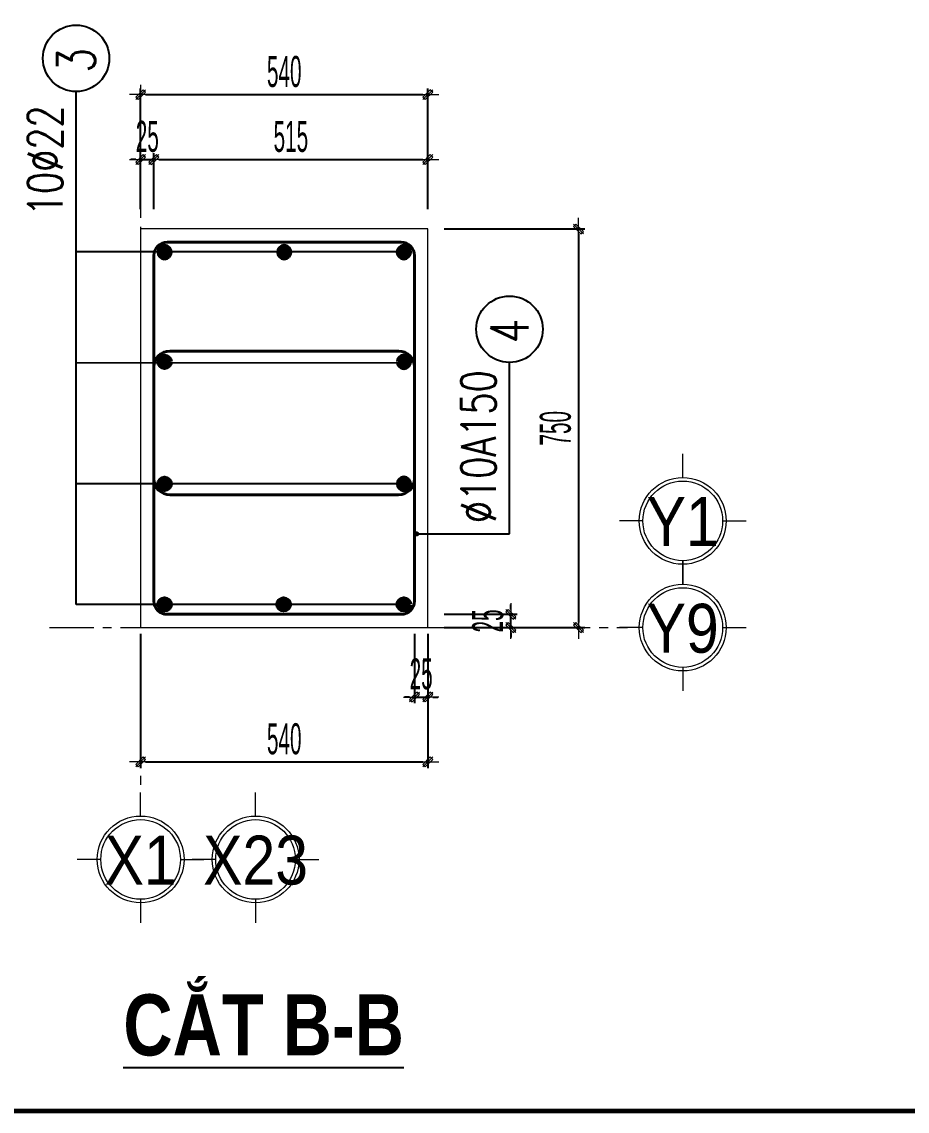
# Model space of a CAD drawing. Header units: inches. Extents: x 541671 to 837720, y 76128 to 1008472.
# Drawn here: x 614577 to 617075, y 365516 to 368591 of the extents above; entities that cross this region are included whole.
import ezdxf
from ezdxf.enums import TextEntityAlignment as Align

# ---------------------------------------------------------------- set-up
doc = ezdxf.new("R2010")
doc.units = ezdxf.units.IN
doc.header["$MEASUREMENT"] = 0
doc.header["$PDMODE"] = 32
doc.header["$PDSIZE"] = -1
doc.linetypes.add('CENTERX2', pattern=[4, 2.5, -0.5, 0.5, -0.5])
doc.linetypes.add('DASHDOT', pattern=[1, 0.5, -0.25, 0, -0.25])
doc.layers.get('0').update_dxf_attribs({"lineweight": 18})
for name, color, linetype, lineweight in [('EG Net thay', 7, 'Continuous', 20), ('EG Text2', 7, 'Continuous', 25), ('ISO', 153, 'Continuous', 15), ('KICHTHUOC', 4, 'Continuous', 18), ('LC Dim', 8, 'Continuous', 18), ('LC ISO', 153, 'Continuous', 13), ('LC Net dam2', 6, 'Continuous', 40), ('LC Net dam3', 1, 'Continuous', 60), ('LC Net thay', 7, 'Continuous', 25), ('LC Net truc', 79, 'DASHDOT', 13), ('LC Text1', 3, 'Continuous', 20), ('LC Text2', 7, 'Continuous', 25)]:
    doc.layers.add(name, color=color, linetype=linetype, lineweight=lineweight)
doc.layers.add('Khungten_LCDI', color=7, linetype='Continuous')
doc.styles.add('EG 1', font='VHAVANB_2.TTF')
doc.styles.add('HOATBIF', font='hoatbif.shx', dxfattribs={"width": 0.5})
doc.styles.add('Khungten', font='VHAVAN_2.TTF', dxfattribs={"width": 0.8, "height": 5000})
doc.styles.add('LC 1', font='VHAVANB_2.TTF')
doc.styles.add('LC 3', font='vnsimli.shx', dxfattribs={"width": 0.75})
doc.styles.add('LC3', font='VHARIALB_3.TTF', dxfattribs={"width": 0.8})
doc.styles.add('Title', font='VHAVAN_2.TTF', dxfattribs={"width": 0.8})
doc.dimstyles.new('Copy of 1-100(1-35)', dxfattribs={"dimscale": 35, "dimtxt": 2.5, "dimasz": 0.3, "dimexe": 1, "dimexo": 1, "dimgap": 0.8, "dimtad": 1, "dimdec": 0, "dimzin": 0, "dimdsep": 46, "dimtxsty": 'HOATBIF', "dimblk1": 'DOT', "dimblk2": 'DOT', "dimsah": 1, "dimcen": -0.1, "dimdle": 1, "dimclrd": 256, "dimclre": 256, "dimclrt": 4, "dimadec": 3, "dimazin": 2, "dimtfac": 0.3333333333333333, "dimtdec": 0, "dimtix": 1, "dimtmove": 2, "dimatfit": 3, "dimldrblk": 'DOT', "dimfxl": 1, "dimtvp": 0.8333333333333334, "dimtolj": 1, "dimtzin": 0, "dimarcsym": 0})
doc.dimstyles.new('Copy of 1-35', dxfattribs={"dimscale": 35, "dimtxt": 2.5, "dimasz": 0.4, "dimexe": 0.5, "dimexo": 0, "dimgap": 0.6, "dimtad": 1, "dimdec": 0, "dimzin": 0, "dimdsep": 46, "dimtxsty": 'HOATBIF', "dimblk1": 'DOT', "dimblk2": 'DOT', "dimsah": 1, "dimcen": -1, "dimdle": 1, "dimclrd": 256, "dimclre": 256, "dimclrt": 130, "dimadec": 0, "dimazin": 0, "dimtfac": 0.3333333333333333, "dimtdec": 0, "dimtix": 1, "dimtmove": 2, "dimatfit": 3, "dimldrblk": 'DOT', "dimfxl": 0.5, "dimtvp": 0.8333333333333334, "dimtolj": 1, "dimtzin": 12, "dimarcsym": 0})

# ---------------------------------------------------------------- blocks, each defined once
blk = doc.blocks.new('lcdi fix')
at = {"layer": 'Khungten_LCDI', "color": 5, "lineweight": 60}
blk.add_lwpolyline([(0, -14649.99999999255), (0, 14649.99999999255), (40599.99891117215, 14649.99999999255), (40599.99891117215, -14649.99999999255)], close=True, dxfattribs=at)
at = {"color": 7, "style": 'Khungten', "width": 0.8}
for tag, p in [('REVISION', (39498.75262445211, -10746.30395446718)), ('NGAYHT', (39546.07413610816, -11609.37091637403))]:
    blk.add_attdef(tag, text='', height=199.998925739526, dxfattribs=at).set_placement(p, align=Align.CENTER)
at = {"layer": 'LC Text1', "style": 'Title', "width": 1.824645990402025}
for tag, p, p2 in [('TENBANVE1', (36912.6576448679, -8885.760238945484), (40339.14494544268, -8885.760238945484)), ('TENBANVE2', (36912.6576448679, -9562.465564332902), (40339.14494544268, -9562.465564332902))]:
    blk.add_attdef(tag, text='', height=249.9999935159641, dxfattribs=at).set_placement(p, p2, align=Align.FIT)
at = {"layer": 'LC Text1', "style": 'Title', "width": 0.7}
blk.add_attdef('SOBANVE', text='', height=249.9999935159641, dxfattribs=at).set_placement((39561.98223525286, -13896.18071823567), align=Align.CENTER)
blk = doc.blocks.new('DOT')
at = {"layer": 'KICHTHUOC'}
blk.add_line((-2.25, 0), (2.25, 0), dxfattribs=at)
at = {"layer": 'KICHTHUOC', "color": 4}
blk.add_line((-1, -1), (1, 1), dxfattribs=at)
blk.add_lwpolyline([(0.5, 1), (-1, -0.5), (-0.5, -1), (1, 0.5)], close=True, dxfattribs=at)
blk = doc.blocks.new('TIEUDE1')
at = {"layer": 'EG Text2', "color": 7, "style": 'EG 1'}
blk.add_attdef('TIªU§Ò', text='', height=5, dxfattribs=at).set_placement((0, 0), align=Align.BOTTOM_CENTER)
blk.add_attdef('TL', text='', height=3, dxfattribs=at).set_placement((0, -2), align=Align.TOP_CENTER)
blk = doc.blocks.new('theptron1')
at = {"layer": 'LC Net dam3'}
for p, q in [((-0.5, 0), (0.5, 0)), ((-0.3535533905960619, 0.353553390592424), (0.3535533905960619, -0.353553390592424)), ((0.3535533905960619, 0.353553390592424), (-0.3535533905960619, -0.353553390592424)), ((0, 0.5), (0, -0.5))]:
    blk.add_line(p, q, dxfattribs=at)
blk.add_circle((0, 0), 0.4999999999978781, dxfattribs=at)
blk = doc.blocks.new('*D239')
at = {"layer": 'Defpoints', "color": 0, "ltscale": 50, "transparency": 16777216}
for p in [(614950.0522142503, 368202.2410428228), (614912.5522142503, 368062.2426736733), (614950.0522142503, 368062.2426736733)]:
    blk.add_point(p, dxfattribs=at)
at = {"layer": 'LC Dim', "lineweight": -2, "ltscale": 50, "transparency": 16777216}
for p, q in [((614912.5522142503, 368062.2426736733), (614912.5522142503, 368219.7410428228)), ((614950.0522142503, 368062.2426736733), (614950.0522142503, 368219.7410428228)), ((614898.5522142503, 368202.2410428228), (614884.5522142503, 368202.2410428228)), ((614912.5522142503, 368202.2410428228), (614950.0522142503, 368202.2410428228)), ((614964.0522142503, 368202.2410428228), (614978.0522142503, 368202.2410428228))]:
    blk.add_line(p, q, dxfattribs=at)
at = {"layer": 'LC Dim', "lineweight": -2, "ltscale": 50, "transparency": 16777216, "xscale": 14, "yscale": 14, "zscale": 14}
blk.add_blockref('DOT', (614912.5522142503, 368202.2410428228), dxfattribs=at)
at = {"layer": 'LC Dim', "lineweight": -2, "ltscale": 50, "transparency": 16777216, "xscale": 14, "yscale": 14, "zscale": 14, "rotation": 180}
blk.add_blockref('DOT', (614950.0522142503, 368202.2410428228), dxfattribs=at)
at = {"layer": 'LC Dim', "color": 130, "ltscale": 50, "transparency": 16777216, "insert": (614931.3022142503, 368266.9910428228), "char_height": 87.5, "attachment_point": 5, "style": 'HOATBIF'}
blk.add_mtext('\\A1;25', dxfattribs=at)
blk = doc.blocks.new('*D240')
at = {"layer": 'Defpoints', "color": 0, "ltscale": 50, "transparency": 16777216}
for p in [(615722.5522142503, 368202.2410428229), (614950.0522142503, 368062.2426736733), (615722.5522142503, 368062.2426736733)]:
    blk.add_point(p, dxfattribs=at)
at = {"layer": 'LC Dim', "lineweight": -2, "ltscale": 50, "transparency": 16777216}
for p, q in [((614950.0522142503, 368062.2426736733), (614950.0522142503, 368219.7410428229)), ((615722.5522142503, 368062.2426736733), (615722.5522142503, 368219.7410428229)), ((614964.0522142503, 368202.2410428229), (615708.5522142503, 368202.2410428229))]:
    blk.add_line(p, q, dxfattribs=at)
at = {"layer": 'LC Dim', "lineweight": -2, "ltscale": 50, "transparency": 16777216, "xscale": 14, "yscale": 14, "zscale": 14, "rotation": 180}
blk.add_blockref('DOT', (614950.0522142503, 368202.2410428229), dxfattribs=at)
at = {"layer": 'LC Dim', "lineweight": -2, "ltscale": 50, "transparency": 16777216, "xscale": 14, "yscale": 14, "zscale": 14}
blk.add_blockref('DOT', (615722.5522142503, 368202.2410428229), dxfattribs=at)
at = {"layer": 'LC Dim', "color": 130, "ltscale": 50, "transparency": 16777216, "insert": (615336.3022142503, 368266.9910428229), "char_height": 87.5, "attachment_point": 5, "style": 'HOATBIF'}
blk.add_mtext('\\A1;515', dxfattribs=at)
blk = doc.blocks.new('*D236')
at = {"layer": 'Defpoints', "color": 0, "ltscale": 50, "transparency": 16777216}
for p in [(615722.5522142503, 368385.4156965928), (614912.5522142503, 368062.2426736733), (615722.5522142503, 368062.2426736733)]:
    blk.add_point(p, dxfattribs=at)
at = {"layer": 'LC Dim', "lineweight": -2, "ltscale": 50, "transparency": 16777216}
for p, q in [((614912.5522142503, 368062.2426736733), (614912.5522142503, 368402.9156965928)), ((615722.5522142503, 368062.2426736733), (615722.5522142503, 368402.9156965928)), ((614926.5522142503, 368385.4156965928), (615708.5522142503, 368385.4156965928))]:
    blk.add_line(p, q, dxfattribs=at)
at = {"layer": 'LC Dim', "lineweight": -2, "ltscale": 50, "transparency": 16777216, "xscale": 14, "yscale": 14, "zscale": 14, "rotation": 180}
blk.add_blockref('DOT', (614912.5522142503, 368385.4156965928), dxfattribs=at)
at = {"layer": 'LC Dim', "lineweight": -2, "ltscale": 50, "transparency": 16777216, "xscale": 14, "yscale": 14, "zscale": 14}
blk.add_blockref('DOT', (615722.5522142503, 368385.4156965928), dxfattribs=at)
at = {"layer": 'LC Dim', "color": 130, "ltscale": 50, "transparency": 16777216, "insert": (615317.5522142503, 368450.1656965928), "char_height": 87.5, "attachment_point": 5, "style": 'HOATBIF'}
blk.add_mtext('\\A1;540', dxfattribs=at)
blk = doc.blocks.new('*D237')
at = {"layer": 'Defpoints', "color": 0, "ltscale": 50, "transparency": 16777216}
for p in [(615685.0522142504, 366863.3298976319), (615722.5522142504, 366863.3298976319), (615722.5522142504, 366685.32989763)]:
    blk.add_point(p, dxfattribs=at)
at = {"layer": 'LC Dim', "lineweight": -2, "ltscale": 50, "transparency": 16777216}
for p, q in [((615685.0522142504, 366863.3298976319), (615685.0522142504, 366667.82989763)), ((615722.5522142504, 366863.3298976319), (615722.5522142504, 366667.82989763)), ((615671.0522142504, 366685.32989763), (615657.0522142504, 366685.32989763)), ((615685.0522142504, 366685.32989763), (615722.5522142504, 366685.32989763)), ((615736.5522142504, 366685.32989763), (615750.5522142504, 366685.32989763))]:
    blk.add_line(p, q, dxfattribs=at)
at = {"layer": 'LC Dim', "lineweight": -2, "ltscale": 50, "transparency": 16777216, "xscale": 14, "yscale": 14, "zscale": 14}
blk.add_blockref('DOT', (615685.0522142504, 366685.32989763), dxfattribs=at)
at = {"layer": 'LC Dim', "lineweight": -2, "ltscale": 50, "transparency": 16777216, "xscale": 14, "yscale": 14, "zscale": 14, "rotation": 180}
blk.add_blockref('DOT', (615722.5522142504, 366685.32989763), dxfattribs=at)
at = {"layer": 'LC Dim', "color": 130, "ltscale": 50, "transparency": 16777216, "insert": (615703.8022142504, 366750.07989763), "char_height": 87.5, "attachment_point": 5, "style": 'HOATBIF'}
blk.add_mtext('\\A1;25', dxfattribs=at)
blk = doc.blocks.new('*D238')
at = {"layer": 'Defpoints', "color": 0, "ltscale": 50, "transparency": 16777216}
for p in [(614912.5522142504, 366863.3298976318), (615722.5522142504, 366863.3298976319), (615722.5522142504, 366502.1552438592)]:
    blk.add_point(p, dxfattribs=at)
at = {"layer": 'LC Dim', "lineweight": -2, "ltscale": 50, "transparency": 16777216}
for p, q in [((614912.5522142504, 366863.3298976318), (614912.5522142504, 366484.6552438592)), ((615722.5522142504, 366863.3298976319), (615722.5522142504, 366484.6552438592)), ((614926.5522142504, 366502.1552438592), (615708.5522142504, 366502.1552438592))]:
    blk.add_line(p, q, dxfattribs=at)
at = {"layer": 'LC Dim', "lineweight": -2, "ltscale": 50, "transparency": 16777216, "xscale": 14, "yscale": 14, "zscale": 14, "rotation": 180}
blk.add_blockref('DOT', (614912.5522142504, 366502.1552438592), dxfattribs=at)
at = {"layer": 'LC Dim', "lineweight": -2, "ltscale": 50, "transparency": 16777216, "xscale": 14, "yscale": 14, "zscale": 14}
blk.add_blockref('DOT', (615722.5522142504, 366502.1552438592), dxfattribs=at)
at = {"layer": 'LC Dim', "color": 130, "ltscale": 50, "transparency": 16777216, "insert": (615317.5522142504, 366566.9052438592), "char_height": 87.5, "attachment_point": 5, "style": 'HOATBIF'}
blk.add_mtext('\\A1;540', dxfattribs=at)
blk = doc.blocks.new('*D234')
at = {"layer": 'Defpoints', "color": 0, "ltscale": 50, "transparency": 16777216}
for p in [(615768.6602855566, 368006.2854702247), (615768.6602855567, 366881.2854702247), (616147.502273728, 366881.2854702247)]:
    blk.add_point(p, dxfattribs=at)
at = {"layer": 'LC Dim', "lineweight": -2, "ltscale": 50, "transparency": 16777216}
for p, q in [((615768.6602855566, 368006.2854702247), (616165.002273728, 368006.2854702247)), ((616147.502273728, 367992.2854702247), (616147.502273728, 366895.2854702247)), ((615768.6602855567, 366881.2854702247), (616165.002273728, 366881.2854702247))]:
    blk.add_line(p, q, dxfattribs=at)
at = {"layer": 'LC Dim', "lineweight": -2, "ltscale": 50, "transparency": 16777216, "xscale": 14, "yscale": 14, "zscale": 14}
for p, rotation in [((616147.502273728, 368006.2854702247), 90), ((616147.502273728, 366881.2854702247), 270)]:
    blk.add_blockref('DOT', p, dxfattribs=dict(at, rotation=rotation))
at = {"layer": 'LC Dim', "color": 130, "ltscale": 50, "transparency": 16777216, "insert": (616082.752273728, 367443.7854702245), "char_height": 87.5, "attachment_point": 5, "rotation": 90, "style": 'HOATBIF'}
blk.add_mtext('\\A1;750', dxfattribs=at)
blk = doc.blocks.new('*D235')
at = {"layer": 'Defpoints', "color": 0, "ltscale": 50, "transparency": 16777216}
for p in [(615768.6602855567, 366918.7854702247), (615956.640486914, 366918.7854702247), (615768.6602855567, 366881.2854702247)]:
    blk.add_point(p, dxfattribs=at)
at = {"layer": 'LC Dim', "lineweight": -2, "ltscale": 50, "transparency": 16777216}
for p, q in [((615956.640486914, 366932.7854702247), (615956.640486914, 366946.7854702247)), ((615768.6602855567, 366918.7854702247), (615974.140486914, 366918.7854702247)), ((615956.640486914, 366881.2854702247), (615956.640486914, 366918.7854702247)), ((615768.6602855567, 366881.2854702247), (615974.140486914, 366881.2854702247)), ((615956.640486914, 366867.2854702247), (615956.640486914, 366853.2854702247))]:
    blk.add_line(p, q, dxfattribs=at)
at = {"layer": 'LC Dim', "lineweight": -2, "ltscale": 50, "transparency": 16777216, "xscale": 14, "yscale": 14, "zscale": 14}
for p, rotation in [((615956.640486914, 366918.7854702247), 270), ((615956.640486914, 366881.2854702247), 90)]:
    blk.add_blockref('DOT', p, dxfattribs=dict(at, rotation=rotation))
at = {"layer": 'LC Dim', "color": 130, "ltscale": 50, "transparency": 16777216, "insert": (615891.890486914, 366900.0354702245), "char_height": 87.5, "attachment_point": 5, "rotation": 90, "style": 'HOATBIF'}
blk.add_mtext('\\A1;25', dxfattribs=at)
blk = doc.blocks.new('TTRUC')
at = {"layer": 'ISO'}
for p, q in [((0, 6.94551799677526), (0, 10.70723588355474)), ((-6.370037248838798, 0), (-10.13175513561828, 0)), ((6.370037248838798, 0), (10.13175513561828, 0)), ((0, -6.370037248838798), (0, -10.13175513561828))]:
    blk.add_line(p, q, dxfattribs=at)
blk.add_circle((0, 0), 6.370037248838798, dxfattribs=at)
at = {"layer": 'KICHTHUOC'}
blk.add_circle((0, 0), 6.94551799677526, dxfattribs=at)

msp = doc.modelspace()

# ---------------------------------------------------------------- linework, layer by layer
at = {"layer": 'EG Net thay'}
msp.add_lwpolyline([(614912.5522142504, 366881.2854702245), (615722.5522142504, 366881.2854702246), (615722.5522142503, 368006.2854702246), (614912.5522142503, 368006.2854702245)], close=True, dxfattribs=at)
at = {"layer": 'LC Net dam2'}
for points in [[(614987.5522142504, 366918.7854702245), (615647.5522142504, 366918.7854702246, 0.414213562373095), (615685.0522142504, 366956.2854702246), (615685.0522142503, 367931.2854702246, 0.414213562373095), (615647.5522142503, 367968.7854702246), (614987.5522142503, 367968.7854702245, 0.414213562373095), (614950.0522142503, 367931.2854702245), (614950.0522142504, 366956.2854702245, 0.414213562373095)], [(614995.0522142504, 367661.6595693976), (615640.0522142506, 367661.6595693976, -0.414213562373095), (615685.0522142506, 367616.6595693976), (615685.0522142504, 367301.2854702246, -0.414213562373095), (615640.0522142504, 367256.2854702246), (614995.0522142503, 367256.2854702246, -0.414213562373095), (614950.0522142503, 367301.2854702246), (614950.0522142504, 367616.6595693976, -0.414213562373095)]]:
    msp.add_lwpolyline(points, format="xyb", close=True, dxfattribs=at)
at = {"layer": 'LC Net truc', "linetype": 'CENTERX2', "ltscale": 50}
for p, q in [((614912.5522142502, 368412.7410428172), (614912.5522142503, 366415.8118599943)), ((614655.8363818631, 366881.2854702245), (616285.3335090254, 366881.2854702247))]:
    msp.add_line(p, q, dxfattribs=at)
at = {"layer": 'LC Text2', "ltscale": 100}
for centre in [(614730.5209864065, 368487.8572874348), (615953.0022737213, 367723.4228490645)]:
    msp.add_circle(centre, 93.6361449649577, dxfattribs=at)

# ---------------------------------------------------------------- block references
at = {"layer": 'LC Dim', "xscale": -33.0000000000429, "yscale": 33.0000000000429, "zscale": 33.0000000000429, "rotation": 180}
for p in [(614979.9549627363, 367940.8297385316), (615317.5522142503, 367940.8297385317), (615654.9549627363, 367940.8297385316)]:
    msp.add_blockref('theptron1', p, dxfattribs=at)
at = {"layer": 'LC Dim', "yscale": 33.0000000000429, "zscale": 33.0000000000429}
for p, xscale in [((614979.9549627342, 367631.2854702246), 33.0000000000429), ((615655.1494657665, 367631.2854702247), -33.0000000000429), ((614979.9549627342, 367286.9896088541), 33.0000000000429), ((615655.1494657665, 367286.9896088542), -33.0000000000429), ((614979.9549627363, 366946.7412019179), 33.0000000000429), ((615315.9453334386, 366946.7412019179), 33.0000000000429), ((615654.9549627363, 366946.7412019179), 33.0000000000429)]:
    msp.add_blockref('theptron1', p, dxfattribs=dict(at, xscale=xscale))
at = {"layer": 'LC ISO', "xscale": 17.63727343034513, "yscale": 17.63727343034513, "zscale": 17.63727343034513}
for p in [(616441.5115077973, 367182.4820059051), (616441.5115077973, 366881.2854702245), (614912.5522142503, 366226.9654130329), (615236.7720620943, 366226.9654130329)]:
    msp.add_blockref('TTRUC', p, dxfattribs=at)
at = {"layer": 'LC Net thay', "xscale": 0.3500000090783435, "yscale": 0.3500000090783435, "zscale": 0.3500000090783435}
msp.add_blockref('lcdi fix', (605292.0328789845, 370643.8959436066), dxfattribs=at)
at = {"layer": 'LC Text2'}
ref = msp.add_blockref('TIEUDE1', (615259.4791539512, 365622.0975508516), dxfattribs=dict(at, xscale=35.00000000007505, yscale=35.00000000007505, zscale=35.00000000007505))
ref.add_attrib('TIªU§Ò', '%%Uc¾t b-b', dxfattribs={"color": 7, "height": 172.3545110885949, "style": 'LC3', "width": 0.8}).set_placement((615259.4791539512, 365622.0975508516), align=Align.BOTTOM_CENTER)

# ---------------------------------------------------------------- texts
at = {"layer": 'LC Text1', "ltscale": 0.2, "style": 'LC 1', "width": 0.9}
for s, p in [('y1', (616441.5115077973, 367070.1319171858)), ('y9', (616441.5115077973, 366768.9353815052)), ('x1', (614912.5522142503, 366114.6153243136)), ('x23', (615236.7720620943, 366114.6153243136))]:
    msp.add_text(s, height=138.0997510566807, dxfattribs=at).set_placement(p, align=Align.BOTTOM_CENTER)
at = {"layer": 'LC Text2', "ltscale": 100, "style": 'LC 3', "width": 0.75}
for s, p in [('3', (614730.5209864065, 368482.5732708889)), ('4', (615953.0022737213, 367718.1388325187))]:
    msp.add_text(s, height=106.9444497204793, rotation=90, dxfattribs=at).set_placement(p, align=Align.MIDDLE_CENTER)
at = {"layer": 'LC Text2', "linetype": 'ByBlock', "style": 'LC 3', "width": 0.75}
for s, p in [('10%%C22', (614691.7188983907, 368042.4719294303)), ('%%C10A150', (615914.2001857054, 367176.2278434971))]:
    msp.add_text(s, height=97.22222701861753, rotation=90, dxfattribs=at).set_placement(p)

# ---------------------------------------------------------------- dimensions: what is measured, and where the dimension line sits
at = {"layer": 'LC Dim', "ltscale": 50}
for base, p1, p2, picture, middle in [((615722.5522142503, 368385.4156965928), (614912.5522142503, 368062.2426736733), (615722.5522142503, 368062.2426736733), '*D236', (615317.5522142503, 368450.1656965928)), ((614950.0522142503, 368202.2410428228), (614912.5522142503, 368062.2426736733), (614950.0522142503, 368062.2426736733), '*D239', (614931.3022142503, 368266.9910428228)), ((615722.5522142503, 368202.2410428229), (614950.0522142503, 368062.2426736733), (615722.5522142503, 368062.2426736733), '*D240', (615336.3022142503, 368266.9910428229)), ((615722.5522142504, 366502.1552438592), (614912.5522142504, 366863.3298976318), (615722.5522142504, 366863.3298976319), '*D238', (615317.5522142504, 366566.9052438592)), ((615722.5522142504, 366685.32989763), (615685.0522142504, 366863.3298976319), (615722.5522142504, 366863.3298976319), '*D237', (615703.8022142504, 366750.07989763))]:
    dim = msp.add_linear_dim(base=base, p1=p1, p2=p2, dimstyle='Copy of 1-35', override={"dimlfac": 0.6666666666666666}, dxfattribs=at)
    dim.commit()
    dim.dimension.update_dxf_attribs({"geometry": picture, "text_midpoint": middle})
for base, p1, p2, picture, middle in [((616147.502273728, 366881.2854702247), (615768.6602855563, 368006.2854702246), (615768.6602855565, 366881.2854702246), '*D234', (616082.752273728, 367443.7854702245)), ((615956.640486914, 366918.7854702247), (615768.6602855565, 366881.2854702246), (615768.6602855565, 366918.7854702246), '*D235', (615891.890486914, 366900.0354702245))]:
    dim = msp.add_linear_dim(base=base, p1=p1, p2=p2, angle=270, dimstyle='Copy of 1-35', override={"dimlfac": 0.6666666666666666}, dxfattribs=at)
    dim.commit()
    dim.dimension.update_dxf_attribs({"geometry": picture, "text_midpoint": middle})

# ---------------------------------------------------------------- leaders
at = {"layer": 'LC Dim', "ltscale": 2}
for points in [[(615654.9549627365, 366946.7412019178), (614730.5209864066, 366946.7412019176), (614730.5209864065, 368394.2211424698)], [(614978.7529148047, 367942.1891960004), (614730.5209864065, 367942.1891960004)], [(615317.5522142503, 367942.1891960005), (614925.6182379203, 367942.1891960004)], [(615654.0761511888, 367942.1891960005), (615120.8442227904, 367942.1891960004)], [(615655.1494657666, 367627.6088633724), (614730.5209864065, 367628.1833058195)], [(614978.7529148048, 367627.6088633723), (614730.5209864064, 367628.1833058195)], [(615655.1494657665, 367286.9442322884), (614730.5209864066, 367286.9442322883)], [(614978.7529148048, 367286.9442322883), (614730.5209864066, 367286.9442322883)], [(614978.7529148048, 366946.7412019176), (614730.5209864066, 366946.7412019176)], [(615315.9453334386, 366946.7412019179), (614925.6182379205, 366946.7412019176)]]:
    msp.add_leader(points, dimstyle='Copy of 1-100(1-35)', dxfattribs=at)
at = {"layer": 'LC Dim', "ltscale": 50}
msp.add_leader([(615691.3022142504, 367145.7410428172), (615953.0022737214, 367145.7410428172), (615953.0022737213, 367629.7867040996)], dimstyle='Copy of 1-35', override={"dimlfac": 0.8}, dxfattribs=at)

doc.saveas('drawing.dxf')
